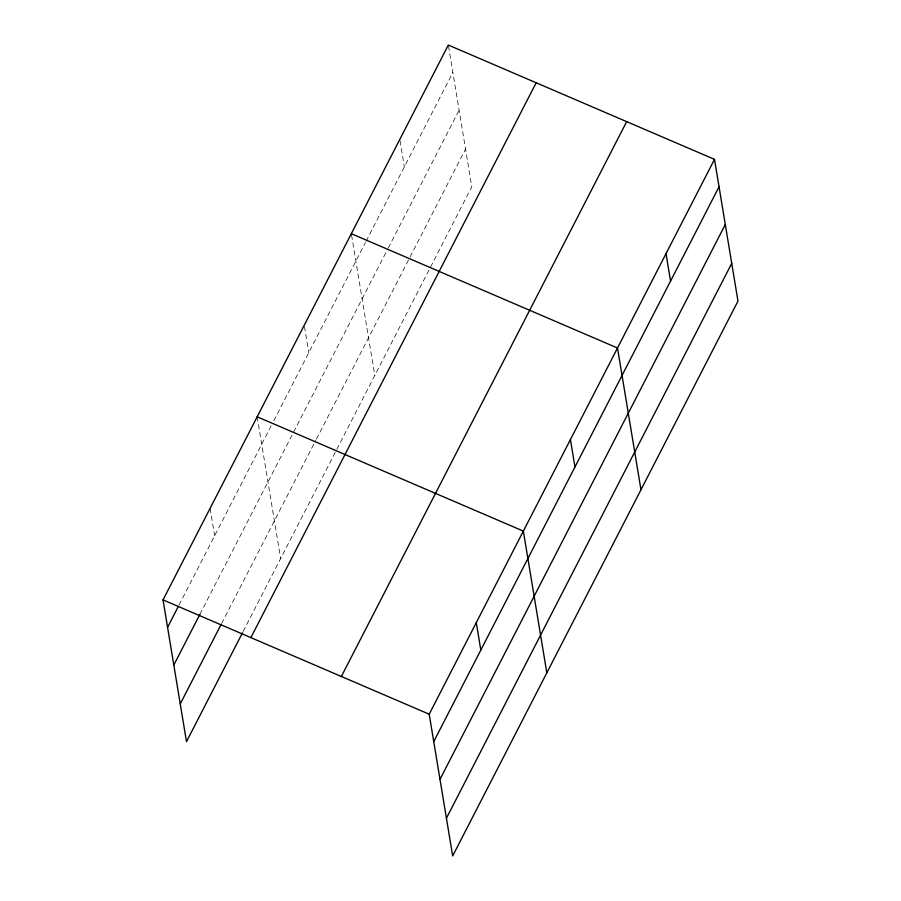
<?xml version="1.0" encoding="UTF-8"?>
<svg xmlns="http://www.w3.org/2000/svg" width="901" height="901" viewBox="0 0 901 901"><rect width="100%" height="100%" fill="white"/><g stroke="black" fill="none" stroke-linecap="round" stroke-linejoin="round"><path stroke-width="0.68" stroke-dasharray="4.5 3.38" d="M179.017 605.055L271.257 425.666M273.803 420.711L365.446 242.504M366.076 241.265L452.865 72.474M199.898 614.324L387.644 249.205M388.275 247.966L459.116 110.204M221.601 623.503L315.744 440.398M316.386 439.17L409.392 258.283M410.034 257.044L465.547 149.07M243.112 631.533L471.797 186.8L448.326 45.05M400.055 140.747L404.369 166.798M351.559 235.071L374.793 375.447M304.482 326.624L308.795 352.674M257.179 416.803L280.65 558.541M210.102 508.355L214.641 535.768"/><path stroke-width="1.35" d="M242.482 632.772L186.496 741.647L163.025 599.897L448.326 45.05L714.504 159.353L737.975 301.103L452.674 855.95L429.203 714.2L714.504 159.353M167.575 627.321L178.387 606.294M173.814 665.051L199.898 614.324M180.245 703.918L220.959 624.742M250.872 637.626L536.163 82.768M341.366 676.482L626.668 121.635M433.741 741.624L719.043 186.777M439.992 779.354L725.294 224.507M446.423 818.221L731.725 263.374M351.334 233.697L617.5 348L640.971 489.75M257.179 416.803L523.357 531.106L546.817 672.844M163.025 599.897L429.203 714.2M666.008 253.677L670.547 281.101M570.423 439.553L574.962 466.977M476.28 622.659L480.819 650.072"/></g></svg>
